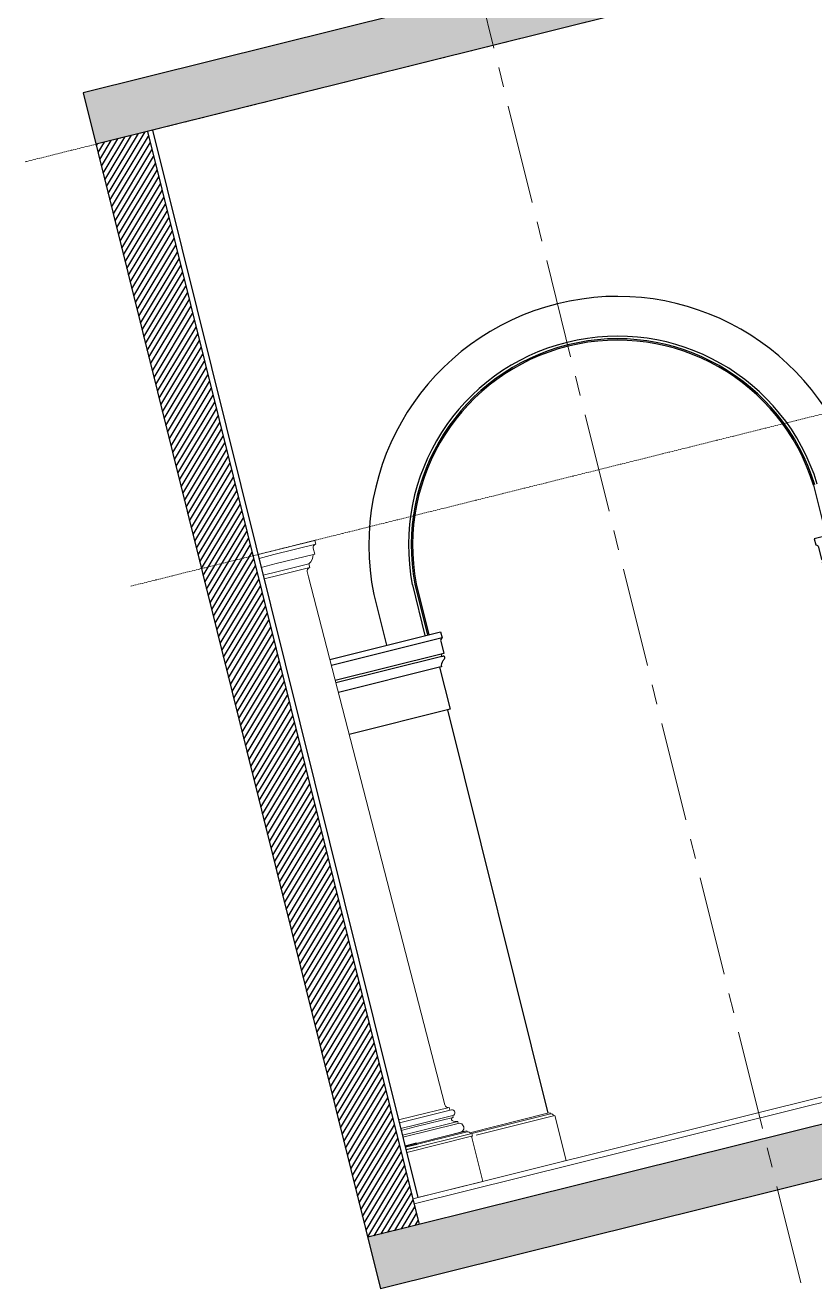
# Model space of a CAD drawing. Header units: inches. Extents: x -207898 to 3408902, y 497526 to 4632928.
# Drawn here: x 294046 to 297027, y 511005 to 515772 of the extents above; entities that cross this region are included whole.
import ezdxf

# ---------------------------------------------------------------- set-up
doc = ezdxf.new("R2010")
doc.units = ezdxf.units.IN
doc.header["$MEASUREMENT"] = 0
for name, pattern in [('CENTERX2', [4, 2.5, -0.5, 0.5, -0.5]), ('DASHED', [0.75, 0.5, -0.25]), ('HIDDEN', [0.375, 0.25, -0.125])]:
    doc.linetypes.add(name, pattern=pattern)
doc.layers.add('A-FLOR-TIL1', color=6, linetype='Continuous', lineweight=18)
doc.layers.add('Marble', color=6, linetype='Continuous', lineweight=0)
for name, color, linetype in [('A-Hidden', 8, 'HIDDEN'), ('A-Plaster', 1, 'Continuous'), ('Ext.Walls', 31, 'Continuous'), ('gypsum', 31, 'Continuous'), ('Layer1', 1, 'Continuous'), ('Layer3', 7, 'Continuous'), ('Layer7', 8, 'Continuous')]:
    doc.layers.add(name, color=color, linetype=linetype)

# ---------------------------------------------------------------- blocks, each defined once
blk = doc.blocks.new('seca')
at = {"layer": 'Layer7', "ltscale": 300}
h = blk.add_hatch(dxfattribs=at)
h.set_pattern_fill('AR-CONC', color=256, scale=10, angle=-13.9714, style=0)
h.set_pattern_definition([(116.028577, (-385371.086, -318706.174), (-71.119169, 11.2278116), [7.5, -82.5]), (171.028577, (-385371.086, -318706.174), (31.625426, 69.643965), [6, -66]), (65.577177, (-385377.01, -318705.24), (-39.493806, 80.871745), [6.374019, -70.114211]), (119.844377, (-385366.26, -318686.77), (-107.563064, 9.705012), [11.25, -123.75]), (69.392977, (-385375.22, -318685.96), (-67.18229, 117.096285), [9.561029, -105.1713]), (174.844377, (-385366.26, -318686.77), (-67.182198, 117.096337), [9, -99]), (145.028577, (-385377.17, -318689.203), (-67.645578, -24.659192), [7.5, -82.5]), (200.028577, (-385377.17, -318689.2), (-6.103844, 76.244295), [6, -66]), (94.577177, (-385382.806, -318691.26), (-73.749461, 51.585045), [6.374019, -70.114211]), (128.528577, (-385371.086, -318706.174), (6.8573079, 32.5981461), [0, -65.2, 0, -67, 0, -66.25]), (158.528577, (-385371.086, -318706.174), (-16.0061014, 44.6258503), [0, -38.2, 0, -63.7, 0, -25.25]), (198.528577, (-385349.446, -318711.558), (-52.3475577, 10.6997366), [0, -25, 0, -78, 0, -103.5]), (208.528577, (-385339.74, -318713.973), (-54.1764206, 23.794676), [0, -32.5, 0, -51.8, 0, -73.5])])
h.paths.add_polyline_path([(100, 4650), (100, 4450), (-13135, 4450), (-13135, 4650)])
h.paths.add_polyline_path([(-13232.1, 0), (-13232.1, 200), (100, 200), (100, 0)])
at = {"layer": 'Layer7'}
h = blk.add_hatch(dxfattribs=at)
h.set_pattern_fill('ANSI31,_O', color=8, scale=150, angle=76.0286)
h.set_pattern_definition([(135, (-17060.71, 72588.863), (-13.258252, -13.258252), [])])
h.paths.add_polyline_path([(100, 4450), (-100, 4450), (-100, 200), (100, 200)])
at = {"layer": 'A-FLOR-TIL1', "ltscale": 5}
for p, q in [((-13232.1, 300), (-100, 300)), ((-13232.1, 280), (-100, 280))]:
    blk.add_line(p, q, dxfattribs=at)
at = {"layer": 'Layer1', "ltscale": 5}
blk.add_lwpolyline([(-120, 4450), (-120, 300)], dxfattribs=at)
at = {"layer": 'Layer3'}
for p, q in [((-13135, 4650), (100, 4650)), ((100, 4650), (100, 0)), ((-13135, 4450, 0), (100, 4450, 0)), ((-100, 4450), (-100, 200)), ((-13232.1, 200), (100, 200)), ((-13232.1, 0), (100, 0))]:
    blk.add_line(p, q, dxfattribs=at)

msp = doc.modelspace()

# ---------------------------------------------------------------- linework, layer by layer
at = {"layer": 'A-Hidden', "linetype": 'DASHED', "lineweight": 0, "ltscale": 10}
for p, q in [((309778.4, 519170.7, 0), (294046.3, 515256.6, 0)), ((310176.8, 517569.5, 0), (294444.6, 513655.4, 0))]:
    msp.add_line(p, q, dxfattribs=at)
at = {"layer": 'Ext.Walls', "lineweight": 0}
for p, q in [((294925.2, 513775, 0), (295139.3, 513828.2, 0)), ((294985.2, 513774.4, 0), (295142.9, 513813.7, 0)), ((295133.5, 513799.4, 0), (295139.2, 513776.7, 0)), ((295139.3, 513828.2, 0), (295142.9, 513813.7, 0)), ((294985.2, 513774.4, 0), (294928.8, 513760.4, 0)), ((294993.6, 513740.5, 0), (295139.2, 513776.7, 0)), ((294993.6, 513740.5, 0), (294937.3, 513726.4, 0)), ((295000.9, 513711.4, 0), (294944.5, 513697.3, 0)), ((295004.5, 513696.8, 0), (294948.2, 513682.8, 0)), ((295000.9, 513711.4, 0), (295117.3, 513740.3, 0)), ((295004.5, 513696.8, 0), (295121, 513725.8, 0)), ((295110.6, 513710.6, 0), (295115.5, 513690.9, 0)), ((295117.3, 513740.3, 0), (295121, 513725.8, 0)), ((295115.5, 513690.9, 0), (295630.6, 511698.2, 0)), ((295456, 511641.5, 0), (295512.4, 511655.5, 0)), ((295646.9, 511689, 0), (295512.4, 511655.5, 0)), ((295654.9, 511679.3, 0), (295515.1, 511644.5, 0)), ((295660.2, 511657.8, 0), (295520.5, 511623, 0)), ((295661.9, 511651.1, 0), (295522.1, 511616.3, 0)), ((295649.7, 511678, 0), (295646.9, 511689, 0)), ((295661.9, 511651.1, 0), (295660.2, 511657.8, 0)), ((295458.8, 511630.5, 0), (295515.1, 511644.5, 0)), ((295464.1, 511609, 0), (295520.5, 511623, 0)), ((295465.8, 511602.3, 0), (295522.1, 511616.3, 0)), ((295680.9, 511628.3, 0), (295472.2, 511576.4, 0)), ((295679.1, 511635.5, 0), (295526.8, 511597.6, 0)), ((295680.9, 511628.3, 0), (295679.1, 511635.5, 0)), ((295470.4, 511583.6, 0), (295526.8, 511597.6, 0)), ((295480.5, 511543, 0), (295536.9, 511557, 0)), ((295705.9, 511599.1, 0), (295536.9, 511557, 0))]:
    msp.add_line(p, q, dxfattribs=at)
at = {"layer": 'Ext.Walls', "lineweight": 0, "elevation": 0}
msp.add_lwpolyline([(294981.6, 513789), (295136.8, 513827.6)], dxfattribs=at)
at = {"layer": 'Ext.Walls', "lineweight": 0}
for centre, radius, start, end in [((295145.7, 513801.9, 0), 12.4, 118.3049, 191.7148), ((295090.6, 513772.8, 0), 42.1, 309.3842, 3.0019), ((295123.6, 513713, 0), 13.3, 116.2885, 190.5512)]:
    msp.add_arc(centre, radius, start, end, dxfattribs=at)
at = {"layer": 'Ext.Walls', "lineweight": 0, "extrusion": (0, 0, -1)}
for centre, major_axis, start_param, end_param in [((295643.6, 511701.6, 0), (7, 11.6), 2.621969, 3.910571), ((295657.6, 511668.5, 0), (5.71, 9.49), -0.785398, 2.356194), ((295661.1, 511644.7, 0), (3.1, 5.15), 3.211342, 5.374534), ((295674.8, 511669.3, 0), (-29.2, 17.6), 4.043473, 4.698234), ((295685, 511611.6, 0), (-14.7, 8.9), 0.785398, 3.926991)]:
    msp.add_ellipse(centre, major_axis=major_axis, ratio=1, start_param=start_param, end_param=end_param, dxfattribs=at)
at = {"layer": 'gypsum', "ltscale": 0.5}
for p, q in [((297021.8, 514036.9, 0), (297069.5, 513845.5, 0)), ((295507.7, 513660.2, 0), (295555.4, 513468.7, 0)), ((295517.3, 513662.6, 0), (295564.9, 513471.1, 0)), ((295522.4, 513663.8, 0), (295569.9, 513472.3, 0)), ((295362, 513623.9, 0), (295409.6, 513432.5, 0)), ((295196, 513379.3, 0), (295614.5, 513483.4, 0)), ((295620.2, 513460.3, 0), (295202, 513356.2, 0)), ((295614.5, 513483.4, 0), (295620.2, 513460.3, 0)), ((295614.9, 513447.4, 0), (295626.3, 513401.8, 0)), ((295616.8, 513399.5, 0), (295216.5, 513299.9, 0)), ((295619.1, 513390.4, 0), (295218.9, 513290.8, 0)), ((295626.3, 513401.8, 0), (295616.8, 513399.5, 0)), ((295616.8, 513399.5, 0), (295619.1, 513390.4, 0)), ((295619.1, 513390.4, 0), (295623.8, 513391.6, 0)), ((295610.5, 513349.5, 0), (295228.3, 513254.4, 0)), ((295617.5, 513351.2, 0), (295610.5, 513349.5, 0)), ((295610.5, 513349.5, 0), (295649.9, 513190.8, 0)), ((295649.9, 513190.8, 0), (295269.2, 513096.1, 0))]:
    msp.add_line(p, q, dxfattribs=at)
at = {"layer": 'gypsum', "ltscale": 0.5, "elevation": 0}
for points in [[(297182.1, 514076.8, 0.956523), (295362, 513624, 0.946879)], [(297036.4, 514040.5, 0.94797), (295507.6, 513661, 0.946879)], [(297026.8, 514038.2, 0.947653), (295517.3, 513662.9, 0.946879)], [(297021.8, 514036.9, 0.947483), (295522.4, 513663.8, 0.889531)], [(297443.4, 513938.5), (297024.9, 513834.4), (297030.6, 513811.2, -0.33014), (297041.4, 513802.4), (297052.7, 513756.7), (297062.1, 513759.1), (297064.4, 513750), (297059.7, 513748.8, 0.637335), (297057.3, 513739.3, 0.035602), (297068.8, 513733.3, -0.242785), (297084.2, 513716.1), (297091.2, 513717.9), (297130.7, 513559.2), (297528.5, 513658.2)]]:
    msp.add_lwpolyline(points, format="xyb", dxfattribs=at)
msp.add_lwpolyline([(295640.5, 513188.5), (296019.1, 511666.7)], dxfattribs=at)
at = {"layer": 'gypsum', "ltscale": 0.5}
for centre, radius, start, end in [((295626.2, 513450.3, 0), 11.7, 121.0071, 194.0876), ((295641.9, 513357, 0), 25.1, 138.849, 193.435), ((295551.5, 513430.7, 0), 91.5, 321.3726, 329.5286), ((295625.4, 513386.4, 0), 5.42, 337.0851, 107.1283)]:
    msp.add_arc(centre, radius, start, end, dxfattribs=at)
at = {"layer": 'Layer1'}
for p, q in [((295523, 511553.6, 0), (295480.5, 511543, 0)), ((295524.2, 511548.7, 0), (295481.7, 511538.2, 0)), ((295526.6, 511539, 0), (295484.2, 511528.5, 0))]:
    msp.add_line(p, q, dxfattribs=at)
at = {"layer": 'Layer7', "linetype": 'CENTERX2', "lineweight": 0, "ltscale": 150, "elevation": 0}
msp.add_lwpolyline([(296974.5, 511026.8), (295603.5, 516537.3)], dxfattribs=at)
at = {"layer": 'Marble'}
for p, q in [((295724.5, 511593.4, 0), (296018, 511666.5, 0)), ((296028.9, 511664, 0), (295731.8, 511590.1, 0)), ((295748.4, 511583.9, 0), (296041, 511656.7, 0))]:
    msp.add_line(p, q, dxfattribs=at)
at = {"layer": 'Marble', "color": 6}
for p, q in [((295481.7, 511538.2, 0), (295714.9, 511596.2, 0)), ((295727, 511588.9, 0), (295484.2, 511528.5, 0)), ((295486.6, 511518.8, 0), (295731.3, 511579.7, 0))]:
    msp.add_line(p, q, dxfattribs=at)
at = {"layer": 'Marble', "elevation": 0}
msp.add_lwpolyline([(296018, 511666.5), (296027.7, 511668.9), (296028.9, 511664, -0.414214), (296041, 511656.7), (296045.9, 511657.9), (296088.1, 511488.1), (296063.9, 511482.1)], format="xyb", dxfattribs=at)
at = {"layer": 'Marble', "color": 6, "elevation": 0}
msp.add_lwpolyline([(295731.3, 511579.7), (295734.3, 511580.4), (295731.8, 511590.1), (295727, 511588.9, 0.414214), (295714.9, 511596.2), (295713.7, 511601), (295536.9, 511557)], format="xyb", dxfattribs=at)
for points in [[(295480.5, 511543), (295536.9, 511557)], [(295731.3, 511579.7), (295773.6, 511409.8), (295528.8, 511348.9)]]:
    msp.add_lwpolyline(points, dxfattribs=at)

# ---------------------------------------------------------------- block references
at = {"layer": 'A-Plaster', "xscale": -1, "rotation": 13.97142328298586}
msp.add_blockref('seca', (295484.8, 511028.8, 0), dxfattribs=at)

doc.saveas('drawing.dxf')
